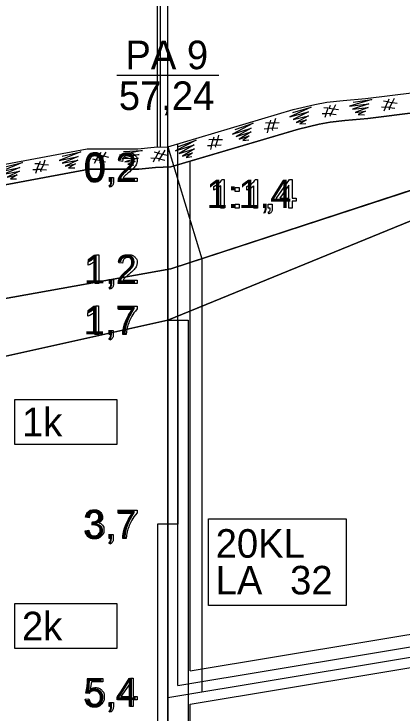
# Model space of a CAD drawing. Extents: x 533733 to 539665, y 6559126 to 6560746.
# Drawn here: x 537084.7 to 537160.8, y 6560195.6 to 6560332.7 of the extents above; entities that cross this region are included whole.
import ezdxf

# ---------------------------------------------------------------- set-up
doc = ezdxf.new("R2010")
doc.units = 0
for name, color, linetype in [('ABIJOONIS', 7, 'Continuous'), ('Default', 7, 'Continuous'), ('GEOLPUNKT', 7, 'Continuous'), ('HORISONTAAL', 7, 'Continuous'), ('KITSENDUSED', 7, 'Continuous'), ('LAMAM', 7, 'Continuous'), ('Laod', 7, 'Continuous'), ('PIIRIMLEITUD', 7, 'Continuous')]:
    doc.layers.add(name, color=color, linetype=linetype)

msp = doc.modelspace()

# ---------------------------------------------------------------- linework, layer by layer
for p, q in [((537104.82, 6560320.67), (537124.82, 6560320.67)), ((537114.82, 6560306.67), (537114.82, 6560006.67))]:
    msp.add_line(p, q)
at = {"layer": 'ABIJOONIS'}
for p, q in [((537114.82, 6560272.67), (537235.3, 6560321.87)), ((537211.7, 6560314.22), (537115.45, 6560282.71)), ((537115.45, 6560282.71), (537211.7, 6560314.22)), ((537115.45, 6560282.71), (537081.83, 6560276.69)), ((537115.45, 6560282.71), (537081.83, 6560276.69)), ((537081.83, 6560276.69), (537115.45, 6560282.71)), ((537081.83, 6560265.36), (537114.82, 6560272.67))]:
    msp.add_line(p, q, dxfattribs=at)
for points in [[(537235.2, 6560337.17), (537222.47, 6560331.73), (537215.05, 6560328.67), (537208.81, 6560326.33), (537199.74, 6560322.5), (537195.38, 6560321.33), (537179.14, 6560317.58), (537177.76, 6560317.2), (537163.94, 6560313.41), (537154.05, 6560312.19), (537149.59, 6560311.79), (537146.65, 6560311.47), (537144.51, 6560311.06), (537140.47, 6560310.1), (537115.45, 6560302.71), (537112.39, 6560302.62), (537109.15, 6560302.29), (537099.39, 6560302.29), (537081.83, 6560298.99)], [(537235.3, 6560321.87), (537235.3, 6560321.87), (537114.82, 6560272.67), (537081.83, 6560265.36)], [(537235.3, 6560321.87), (537211.7, 6560314.22), (537115.45, 6560282.71)], [(537151.18, 6560315.39), (537154.86, 6560315.91), (537150.47, 6560314.61), (537154.27, 6560315.05), (537151.04, 6560314), (537154.15, 6560314.33), (537151.58, 6560313.36), (537153.62, 6560313.62), (537152.2, 6560312.98), (537153.39, 6560312.91)], [(537158.22, 6560315.97), (537158, 6560315.47), (537158.85, 6560315.36), (537159.83, 6560315.22)], [(537159.22, 6560316.15), (537158.85, 6560315.36), (537158.35, 6560314.34), (537159.39, 6560314.24)], [(537139.36, 6560313.38), (537142.93, 6560314.42), (537138.77, 6560312.51), (537142.46, 6560313.48), (537139.42, 6560311.99), (537142.45, 6560312.75), (537140.04, 6560311.43), (537142.03, 6560311.97), (537140.72, 6560311.14), (537141.9, 6560311.24)], [(537146.73, 6560312.69), (537146.68, 6560312.99), (537146.73, 6560313.13), (537145.9, 6560313.16), (537146.3, 6560314.24), (537145.47, 6560314.29)], [(537146.7, 6560314.74), (537146.47, 6560314.25), (537147.31, 6560314.12), (537148.29, 6560313.97)], [(537147.7, 6560314.91), (537147.31, 6560314.12), (537146.8, 6560313.11), (537147.84, 6560312.99)], [(537156.74, 6560314.5), (537157.52, 6560314.43), (537157.19, 6560313.66)], [(537158.33, 6560313.9), (537158.29, 6560314.2), (537158.35, 6560314.34), (537157.52, 6560314.43), (537158, 6560315.47), (537157.17, 6560315.58)], [(537145.11, 6560313.18), (537145.9, 6560313.16), (537145.61, 6560312.37)], [(537134.99, 6560311.87), (537134.85, 6560311.34), (537135.7, 6560311.36), (537136.69, 6560311.39)], [(537135.94, 6560312.21), (537135.7, 6560311.36), (537135.38, 6560310.28), (537136.42, 6560310.35)], [(537128.07, 6560310.03), (537131.58, 6560311.27), (537127.53, 6560309.13), (537131.16, 6560310.31), (537128.21, 6560308.64), (537131.19, 6560309.58), (537128.86, 6560308.12), (537130.81, 6560308.77), (537129.55, 6560307.87), (537130.72, 6560308.03)], [(537133.76, 6560310.17), (537134.55, 6560310.23), (537134.34, 6560309.42)], [(537135.43, 6560309.84), (537135.34, 6560310.13), (537135.38, 6560310.28), (537134.55, 6560310.23), (537134.85, 6560311.34), (537134.01, 6560311.31)], [(537124.79, 6560308.91), (537124.55, 6560308.07), (537124.23, 6560306.99), (537125.27, 6560307.06)], [(537116.92, 6560306.74), (537120.42, 6560307.98), (537116.37, 6560305.83), (537120.01, 6560307.01), (537117.06, 6560305.35), (537120.04, 6560306.28), (537117.71, 6560304.83), (537119.66, 6560305.48), (537118.4, 6560304.57), (537119.57, 6560304.74)], [(537124.28, 6560306.55), (537124.19, 6560306.84), (537124.23, 6560306.99), (537123.4, 6560306.93), (537123.7, 6560308.05), (537122.86, 6560308.02)], [(537123.83, 6560308.57), (537123.7, 6560308.05), (537124.55, 6560308.07), (537125.54, 6560308.1)], [(537122.61, 6560306.88), (537123.4, 6560306.93), (537123.19, 6560306.12)], [(537094.12, 6560304.81), (537097.74, 6560305.69), (537093.49, 6560303.97), (537097.23, 6560304.77), (537094.12, 6560303.41), (537097.18, 6560304.04), (537094.72, 6560302.83), (537096.72, 6560303.28), (537095.37, 6560302.51), (537096.56, 6560302.55)], [(537101.54, 6560303.47), (537101.54, 6560303.78), (537101.61, 6560303.91), (537100.8, 6560304.09), (537101.41, 6560305.07), (537100.6, 6560305.28)], [(537101.69, 6560305.54), (537101.41, 6560305.07), (537102.23, 6560304.85), (537103.19, 6560304.6)], [(537102.7, 6560305.6), (537102.23, 6560304.85), (537101.61, 6560303.91), (537102.63, 6560303.68)], [(537106.16, 6560305.74), (537109.87, 6560305.93), (537105.38, 6560305.03), (537109.21, 6560305.13), (537105.9, 6560304.37), (537109.03, 6560304.42), (537106.38, 6560303.68), (537108.43, 6560303.76), (537106.97, 6560303.24), (537108.14, 6560303.07)], [(537113.14, 6560303.82), (537113.13, 6560304.13), (537113.2, 6560304.26), (537112.39, 6560304.42), (537112.96, 6560305.42), (537112.14, 6560305.6)], [(537113.23, 6560305.89), (537112.96, 6560305.42), (537113.79, 6560305.22), (537114.75, 6560305)], [(537114.23, 6560305.98), (537113.79, 6560305.22), (537113.2, 6560304.26), (537114.22, 6560304.06)], [(537082.69, 6560302.66), (537086.31, 6560303.54), (537082.06, 6560301.82), (537085.8, 6560302.62), (537082.69, 6560301.26), (537085.76, 6560301.89), (537083.29, 6560300.68), (537085.29, 6560301.13), (537083.95, 6560300.36), (537085.13, 6560300.4)], [(537089.99, 6560301.73), (537089.94, 6560302.03), (537089.99, 6560302.17), (537089.16, 6560302.2), (537089.57, 6560303.28), (537088.74, 6560303.33)], [(537089.76, 6560303.79), (537089.57, 6560303.28), (537090.42, 6560303.21), (537091.41, 6560303.14)], [(537090.74, 6560304.03), (537090.42, 6560303.21), (537089.99, 6560302.17), (537091.03, 6560302.13)], [(537100.03, 6560304.26), (537100.8, 6560304.09), (537100.37, 6560303.37)], [(537111.53, 6560304.51), (537112.31, 6560304.42), (537111.96, 6560303.66)], [(537088.37, 6560302.23), (537089.16, 6560302.2), (537088.87, 6560301.41)]]:
    msp.add_lwpolyline(points, dxfattribs=at)
at = {"layer": 'Default'}
for points in [[(537114.82, 6560272.67), (537235.3, 6560321.87), (537242.05, 6560326.27), (537267.99, 6560346.27), (537409.98, 6560463.67), (537409.98, 6560463.67), (537409.98, 6560463.67), (537680.4, 6560479.07), (537680.4, 6560479.07), (537927.28, 6560437.47), (537927.28, 6560437.47), (538157.31, 6560447.07), (538157.31, 6560447.07), (538426.58, 6560436.27), (538426.58, 6560436.27), (538556.7, 6560436.87), (538556.7, 6560436.87), (538783.9, 6560390.27), (538783.9, 6560390.27)], [(537081.83, 6560298.99), (537099.39, 6560302.29), (537109.15, 6560302.29), (537112.39, 6560302.62), (537115.45, 6560302.71), (537140.47, 6560310.1), (537144.51, 6560311.06), (537146.65, 6560311.47), (537149.59, 6560311.79), (537154.05, 6560312.19), (537163.94, 6560313.41), (537177.76, 6560317.2), (537179.14, 6560317.58), (537195.38, 6560321.33), (537199.74, 6560322.5), (537208.81, 6560326.33), (537215.05, 6560328.67), (537222.47, 6560331.73), (537235.2, 6560337.17)], [(537081.83, 6560303.04), (537099.02, 6560306.27), (537102.46, 6560306.27), (537106.29, 6560306.27), (537108.36, 6560306.27), (537108.95, 6560306.27), (537112.13, 6560306.59), (537114.82, 6560306.67), (537139.45, 6560313.95), (537143.67, 6560314.94), (537146.05, 6560315.41), (537149.2, 6560315.75), (537153.63, 6560316.14), (537163.17, 6560317.32), (537176.7, 6560321.03), (537178.16, 6560321.44), (537194.41, 6560325.18), (537198.45, 6560326.27), (537207.34, 6560330.03), (537213.59, 6560332.37), (537220.93, 6560335.4)], [(537081.83, 6560276.69), (537115.45, 6560282.71), (537211.7, 6560314.22)], [(537081.83, 6560265.36), (537114.82, 6560272.67)]]:
    msp.add_lwpolyline(points, dxfattribs=at)
at = {"layer": 'GEOLPUNKT'}
for p, q in [((537112.81, 6560306.67), (537112.81, 6560366.67)), ((537116.81, 6560201.03), (537116.81, 6560307.26))]:
    msp.add_line(p, q, dxfattribs=at)
msp.add_lwpolyline([(537116.81, 6560201.03), (537409.75, 6560249.66), (537680.21, 6560267.06), (537927.18, 6560299.47), (538157.47, 6560293.07), (538426.89, 6560256.25), (538557.08, 6560232.84), (538708.68, 6560211.09)], dxfattribs=at)
at = {"layer": 'HORISONTAAL'}
msp.add_line((537113.42, 6560306.58), (537113.42, 6560366.58), dxfattribs=at)
at = {"layer": 'KITSENDUSED'}
for points in [[(537105.95, 6560303.8), (537105.25, 6560303.87)], [(537103.41, 6560299.87), (537103.41, 6560300.65), (537104.19, 6560300.65), (537104.19, 6560299.87)], [(537103.79, 6560299.87), (537103.41, 6560299.87)], [(537108.82, 6560300.53), (537108.82, 6560299.87), (537105.12, 6560299.87)], [(537106.07, 6560300.53), (537108.82, 6560300.53)], [(537103.55, 6560298.76), (537103.36, 6560299.05)], [(537100.83, 6560285.49), (537101.27, 6560285.49), (537101.27, 6560279.87)], [(537099.21, 6560283.42), (537099.21, 6560284.09)], [(537101.27, 6560279.87), (537100.58, 6560279.87), (537100.58, 6560284.25)], [(537105.95, 6560283.8), (537105.25, 6560283.87)], [(537103.41, 6560279.87), (537103.41, 6560280.65), (537104.19, 6560280.65), (537104.19, 6560279.87)], [(537108.82, 6560280.53), (537108.82, 6560279.87), (537105.12, 6560279.87)], [(537106.07, 6560280.53), (537108.82, 6560280.53)], [(537103.55, 6560278.76), (537103.36, 6560279.05)], [(537103.79, 6560279.87), (537103.41, 6560279.87)], [(537100.77, 6560275.49), (537101.21, 6560275.49), (537101.21, 6560269.87)], [(537105.19, 6560274.74), (537105.19, 6560275.4), (537108.82, 6560275.4), (537108.82, 6560274.86)], [(537107.93, 6560274.74), (537105.19, 6560274.74)], [(537099.15, 6560273.42), (537099.15, 6560274.09)], [(537101.21, 6560269.87), (537100.52, 6560269.87), (537100.52, 6560274.25)], [(537103.35, 6560269.87), (537103.35, 6560270.65), (537104.13, 6560270.65), (537104.13, 6560269.87)], [(537103.49, 6560268.76), (537103.3, 6560269.05)], [(537103.73, 6560269.87), (537103.35, 6560269.87)], [(537106.68, 6560269.87), (537105.98, 6560269.87)], [(537105.19, 6560234.74), (537105.19, 6560235.4), (537108.82, 6560235.4), (537108.82, 6560234.86)], [(537099.39, 6560233.92), (537098.7, 6560234.04)], [(537107.93, 6560234.74), (537105.19, 6560234.74)], [(537099.99, 6560232.53), (537100.06, 6560233.13)], [(537098.63, 6560231.36), (537099.32, 6560231.45)], [(537103.35, 6560229.87), (537103.35, 6560230.65), (537104.13, 6560230.65), (537104.13, 6560229.87)], [(537103.73, 6560229.87), (537103.35, 6560229.87)], [(537106.68, 6560229.87), (537105.98, 6560229.87)], [(537103.49, 6560228.76), (537103.3, 6560229.05)], [(537099.42, 6560199.44), (537098.77, 6560199.52), (537099.32, 6560202.4), (537102.1, 6560202.4), (537102.1, 6560201.74), (537099.87, 6560201.74), (537099.57, 6560200.24)], [(537107.38, 6560196.87), (537107.38, 6560198.21), (537104.95, 6560198.21), (537104.95, 6560198.84), (537107.5, 6560202.47), (537108.06, 6560202.47), (537108.06, 6560198.84), (537108.82, 6560198.84), (537108.82, 6560198.21), (537108.06, 6560198.21), (537108.06, 6560196.87), (537107.38, 6560196.87)], [(537107.38, 6560198.84), (537107.38, 6560201.37), (537105.62, 6560198.84), (537107.38, 6560198.84)], [(537098.65, 6560198.34), (537099.37, 6560198.4)], [(537103.37, 6560196.87), (537103.37, 6560197.65), (537104.15, 6560197.65), (537104.15, 6560196.87)], [(537103.76, 6560196.87), (537103.37, 6560196.87)], [(537103.52, 6560195.76), (537103.32, 6560196.05)]]:
    msp.add_lwpolyline(points, dxfattribs=at)
for points in [[(537114.82, 6560272.67), (537118.82, 6560272.67), (537118.82, 6560170.67), (537114.82, 6560170.67)], [(537114.82, 6560272.67), (537116.82, 6560272.67), (537116.82, 6560232.67), (537114.82, 6560232.67)], [(537084.82, 6560257.07), (537104.82, 6560257.07), (537104.82, 6560248.27), (537084.82, 6560248.27)], [(537122.82, 6560233.67), (537149.82, 6560233.67), (537149.82, 6560216.67), (537122.82, 6560216.67)], [(537114.82, 6560232.67), (537112.82, 6560232.67), (537112.82, 6560192.67), (537114.82, 6560192.67)], [(537084.82, 6560217.07), (537104.82, 6560217.07), (537104.82, 6560208.27), (537084.82, 6560208.27)]]:
    msp.add_lwpolyline(points, close=True, dxfattribs=at)
for points in [[(537098.69, 6560302.63), (537098.69, 6560303.62), (537098.89, 6560304.23), (537099.09, 6560304.84), (537099.5, 6560305.16), (537099.9, 6560305.49), (537100.51, 6560305.49), (537100.96, 6560305.49), (537101.3, 6560305.31), (537101.64, 6560305.13), (537101.86, 6560304.79), (537102.08, 6560304.45), (537102.21, 6560303.95), (537102.33, 6560303.46), (537102.33, 6560302.63), (537102.33, 6560301.65), (537102.13, 6560301.04), (537101.93, 6560300.43), (537101.53, 6560300.11), (537101.12, 6560299.78), (537100.51, 6560299.78), (537099.7, 6560299.78), (537099.24, 6560300.35), (537098.69, 6560301.06), (537098.69, 6560302.63)], [(537099.39, 6560302.63), (537099.39, 6560301.25), (537099.72, 6560300.8), (537100.04, 6560300.34), (537100.51, 6560300.34), (537100.98, 6560300.34), (537101.3, 6560300.8), (537101.63, 6560301.25), (537101.63, 6560302.63), (537101.63, 6560304.01), (537101.3, 6560304.47), (537100.98, 6560304.92), (537100.5, 6560304.92), (537100.03, 6560304.92), (537099.75, 6560304.52), (537099.39, 6560304.01), (537099.39, 6560302.63)], [(537105.12, 6560299.87), (537105.11, 6560300.12), (537105.2, 6560300.35), (537105.34, 6560300.73), (537105.65, 6560301.09), (537105.96, 6560301.46), (537106.55, 6560301.94), (537107.46, 6560302.69), (537107.78, 6560303.13), (537108.1, 6560303.56), (537108.1, 6560303.95), (537108.1, 6560304.36), (537107.81, 6560304.64), (537107.52, 6560304.92), (537107.05, 6560304.92), (537106.55, 6560304.92), (537106.26, 6560304.63), (537105.96, 6560304.33), (537105.95, 6560303.8)], [(537105.25, 6560303.87), (537105.32, 6560304.66), (537105.79, 6560305.08), (537106.27, 6560305.49), (537107.06, 6560305.49), (537107.87, 6560305.49), (537108.34, 6560305.04), (537108.81, 6560304.6), (537108.81, 6560303.94), (537108.81, 6560303.6), (537108.67, 6560303.28), (537108.54, 6560302.95), (537108.22, 6560302.59), (537107.9, 6560302.24), (537107.16, 6560301.61), (537106.54, 6560301.09), (537106.36, 6560300.9), (537106.19, 6560300.72), (537106.07, 6560300.53)], [(537103.36, 6560299.05), (537103.58, 6560299.15), (537103.68, 6560299.34), (537103.78, 6560299.52), (537103.79, 6560299.87)], [(537104.19, 6560299.87), (537104.19, 6560299.44), (537104.03, 6560299.17), (537103.88, 6560298.91), (537103.55, 6560298.76)], [(537099.21, 6560284.09), (537099.79, 6560284.36), (537100.22, 6560284.74), (537100.65, 6560285.13), (537100.83, 6560285.49)], [(537105.25, 6560283.87), (537105.32, 6560284.66), (537105.79, 6560285.08), (537106.27, 6560285.49), (537107.06, 6560285.49), (537107.87, 6560285.49), (537108.34, 6560285.04), (537108.81, 6560284.6), (537108.81, 6560283.94), (537108.81, 6560283.6), (537108.67, 6560283.28), (537108.54, 6560282.95), (537108.22, 6560282.59), (537107.9, 6560282.24), (537107.16, 6560281.61), (537106.54, 6560281.09), (537106.36, 6560280.9), (537106.19, 6560280.72), (537106.07, 6560280.53)], [(537100.58, 6560284.25), (537100.34, 6560284.01), (537099.93, 6560283.78), (537099.53, 6560283.54), (537099.21, 6560283.42)], [(537105.12, 6560279.87), (537105.11, 6560280.12), (537105.2, 6560280.35), (537105.34, 6560280.73), (537105.65, 6560281.09), (537105.96, 6560281.46), (537106.55, 6560281.94), (537107.46, 6560282.69), (537107.78, 6560283.13), (537108.1, 6560283.56), (537108.1, 6560283.95), (537108.1, 6560284.36), (537107.81, 6560284.64), (537107.52, 6560284.92), (537107.05, 6560284.92), (537106.55, 6560284.92), (537106.26, 6560284.63), (537105.96, 6560284.33), (537105.95, 6560283.8)], [(537103.36, 6560279.05), (537103.58, 6560279.15), (537103.68, 6560279.34), (537103.78, 6560279.52), (537103.79, 6560279.87)], [(537104.19, 6560279.87), (537104.19, 6560279.44), (537104.03, 6560279.17), (537103.88, 6560278.91), (537103.55, 6560278.76)], [(537099.15, 6560274.09), (537099.73, 6560274.36), (537100.16, 6560274.74), (537100.59, 6560275.13), (537100.77, 6560275.49)], [(537105.98, 6560269.87), (537105.99, 6560270.53), (537106.24, 6560271.47), (537106.48, 6560272.4), (537106.95, 6560273.27), (537107.41, 6560274.14), (537107.93, 6560274.74)], [(537108.82, 6560274.86), (537108.28, 6560274.29), (537107.76, 6560273.35), (537107.23, 6560272.41), (537106.95, 6560271.41), (537106.74, 6560270.71), (537106.68, 6560269.87)], [(537100.52, 6560274.25), (537100.28, 6560274.01), (537099.87, 6560273.78), (537099.47, 6560273.54), (537099.15, 6560273.42)], [(537103.3, 6560269.05), (537103.52, 6560269.15), (537103.62, 6560269.34), (537103.72, 6560269.52), (537103.73, 6560269.87)], [(537104.13, 6560269.87), (537104.13, 6560269.44), (537103.98, 6560269.17), (537103.82, 6560268.91), (537103.49, 6560268.76)], [(537098.7, 6560234.04), (537098.82, 6560234.73), (537099.27, 6560235.11), (537099.72, 6560235.49), (537100.38, 6560235.49), (537100.84, 6560235.49), (537101.23, 6560235.3), (537101.61, 6560235.1), (537101.82, 6560234.76), (537102.02, 6560234.42), (537102.02, 6560234.04), (537102.02, 6560233.68), (537101.83, 6560233.38), (537101.63, 6560233.08), (537101.25, 6560232.91), (537101.75, 6560232.79), (537102.02, 6560232.43), (537102.3, 6560232.07), (537102.3, 6560231.53), (537102.3, 6560230.8), (537101.76, 6560230.29), (537101.23, 6560229.78), (537100.41, 6560229.78), (537099.67, 6560229.78), (537099.19, 6560230.22), (537098.7, 6560230.66), (537098.63, 6560231.36)], [(537100.06, 6560233.13), (537100.13, 6560233.12), (537100.17, 6560233.12), (537100.61, 6560233.12), (537100.96, 6560233.35), (537101.31, 6560233.58), (537101.31, 6560234.05), (537101.31, 6560234.43), (537101.06, 6560234.68), (537100.8, 6560234.93), (537100.4, 6560234.93), (537100, 6560234.93), (537099.73, 6560234.68), (537099.46, 6560234.42), (537099.39, 6560233.92)], [(537108.82, 6560234.86), (537108.28, 6560234.29), (537107.76, 6560233.35), (537107.23, 6560232.41), (537106.95, 6560231.41), (537106.74, 6560230.71), (537106.68, 6560229.87)], [(537105.98, 6560229.87), (537105.99, 6560230.53), (537106.24, 6560231.47), (537106.48, 6560232.4), (537106.95, 6560233.27), (537107.41, 6560234.14), (537107.93, 6560234.74)], [(537099.32, 6560231.45), (537099.44, 6560230.86), (537099.72, 6560230.6), (537100, 6560230.34), (537100.41, 6560230.34), (537100.9, 6560230.34), (537101.23, 6560230.68), (537101.57, 6560231.02), (537101.57, 6560231.51), (537101.57, 6560231.99), (537101.26, 6560232.29), (537100.95, 6560232.6), (537100.47, 6560232.6), (537100.28, 6560232.6), (537099.99, 6560232.53)], [(537103.3, 6560229.05), (537103.52, 6560229.15), (537103.62, 6560229.34), (537103.72, 6560229.52), (537103.73, 6560229.87)], [(537104.13, 6560229.87), (537104.13, 6560229.44), (537103.98, 6560229.17), (537103.82, 6560228.91), (537103.49, 6560228.76)], [(537099.57, 6560200.24), (537100.07, 6560200.59), (537100.62, 6560200.59), (537101.36, 6560200.59), (537101.86, 6560200.08), (537102.36, 6560199.57), (537102.36, 6560198.77), (537102.36, 6560198.01), (537101.92, 6560197.46), (537101.38, 6560196.78), (537100.45, 6560196.78), (537099.69, 6560196.78), (537099.2, 6560197.2), (537098.72, 6560197.63), (537098.65, 6560198.34)], [(537099.37, 6560198.4), (537099.45, 6560197.87), (537099.74, 6560197.61), (537100.04, 6560197.34), (537100.45, 6560197.34), (537100.95, 6560197.34), (537101.29, 6560197.71), (537101.63, 6560198.09), (537101.63, 6560198.71), (537101.63, 6560199.3), (537101.31, 6560199.64), (537100.98, 6560199.98), (537100.44, 6560199.98), (537100.1, 6560199.98), (537099.84, 6560199.83), (537099.57, 6560199.68), (537099.42, 6560199.44)], [(537103.32, 6560196.05), (537103.54, 6560196.15), (537103.65, 6560196.34), (537103.75, 6560196.52), (537103.76, 6560196.87)], [(537104.15, 6560196.87), (537104.15, 6560196.44), (537104, 6560196.17), (537103.85, 6560195.91), (537103.52, 6560195.76)]]:
    msp.add_open_spline(points, degree=3, dxfattribs=at)
at = {"layer": 'LAMAM'}
for p, q in [((537114.82, 6560306.67), (537121.51, 6560284.7)), ((537121.51, 6560284.7), (537121.51, 6560199.78))]:
    msp.add_line(p, q, dxfattribs=at)
for points in [[(537125.45, 6560300.24), (537125.89, 6560300.24), (537125.89, 6560294.62)], [(537131.97, 6560300.24), (537132.41, 6560300.24), (537132.41, 6560294.62)], [(537138.55, 6560294.62), (537138.55, 6560295.96), (537136.12, 6560295.96), (537136.12, 6560296.59), (537138.68, 6560300.22), (537139.24, 6560300.22), (537139.24, 6560296.59), (537139.99, 6560296.59), (537139.99, 6560295.96), (537139.24, 6560295.96), (537139.24, 6560294.62), (537138.55, 6560294.62)], [(537123.83, 6560298.17), (537123.83, 6560298.84)], [(537125.89, 6560294.62), (537125.21, 6560294.62), (537125.21, 6560299)], [(537128.04, 6560297.9), (537128.04, 6560298.68), (537128.82, 6560298.68), (537128.82, 6560297.9), (537128.04, 6560297.9)], [(537130.35, 6560298.17), (537130.35, 6560298.84)], [(537132.41, 6560294.62), (537131.73, 6560294.62), (537131.73, 6560299)], [(537138.55, 6560296.59), (537138.55, 6560299.12), (537136.8, 6560296.59), (537138.55, 6560296.59)], [(537128.04, 6560294.62), (537128.04, 6560295.4), (537128.82, 6560295.4), (537128.82, 6560294.62), (537128.04, 6560294.62)], [(537134.55, 6560294.62), (537134.55, 6560295.4), (537135.33, 6560295.4), (537135.33, 6560294.62)], [(537134.69, 6560293.51), (537134.5, 6560293.81)], [(537134.94, 6560294.62), (537134.55, 6560294.62)]]:
    msp.add_lwpolyline(points, dxfattribs=at)
for points in [[(537123.83, 6560298.84), (537124.41, 6560299.11), (537124.84, 6560299.5), (537125.27, 6560299.88), (537125.45, 6560300.24)], [(537130.35, 6560298.84), (537130.93, 6560299.11), (537131.36, 6560299.5), (537131.79, 6560299.88), (537131.97, 6560300.24)], [(537125.21, 6560299), (537124.96, 6560298.77), (537124.55, 6560298.53), (537124.15, 6560298.29), (537123.83, 6560298.17)], [(537131.73, 6560299), (537131.48, 6560298.77), (537131.08, 6560298.53), (537130.67, 6560298.29), (537130.35, 6560298.17)], [(537134.5, 6560293.81), (537134.72, 6560293.9), (537134.82, 6560294.09), (537134.93, 6560294.27), (537134.94, 6560294.62)], [(537135.33, 6560294.62), (537135.33, 6560294.19), (537135.18, 6560293.92), (537135.02, 6560293.66), (537134.69, 6560293.51)]]:
    msp.add_open_spline(points, degree=3, dxfattribs=at)
at = {"layer": 'Laod'}
for p, q in [((537114.81, 6560306.67), (537114.81, 6560366.67)), ((537114.81, 6560198.67), (537114.81, 6560306.67))]:
    msp.add_line(p, q, dxfattribs=at)
msp.add_lwpolyline([(537114.81, 6560198.67), (537409.98, 6560247.67), (537680.4, 6560265.07), (537927.28, 6560297.47), (538157.31, 6560291.07), (538426.58, 6560254.27), (538556.76, 6560230.87), (538710.68, 6560208.78)], dxfattribs=at)
at = {"layer": 'PIIRIMLEITUD'}
for p, q in [((537119.21, 6560203.86), (537119.21, 6560303.82)), ((537119.21, 6560007.94), (537119.21, 6560197.37))]:
    msp.add_line(p, q, dxfattribs=at)
for points in [[(537119.21, 6560274.46), (537235.3, 6560321.87), (537242.05, 6560326.27), (537267.99, 6560346.27), (537291.08, 6560365.36), (537409.98, 6560463.67), (537409.98, 6560463.67), (537680.4, 6560479.07), (537680.4, 6560479.07), (537927.28, 6560437.47), (537927.28, 6560437.47), (538157.31, 6560447.07), (538157.31, 6560447.07), (538426.58, 6560436.27), (538426.58, 6560436.27), (538556.7, 6560436.87), (538556.7, 6560436.87), (538783.9, 6560390.27), (538783.9, 6560390.27)], [(537119.21, 6560303.82), (537140.47, 6560310.1), (537144.51, 6560311.06), (537146.65, 6560311.47), (537149.59, 6560311.79), (537154.05, 6560312.19), (537163.94, 6560313.41), (537177.76, 6560317.2), (537179.14, 6560317.58), (537195.38, 6560321.33), (537199.74, 6560322.5), (537208.81, 6560326.33), (537215.05, 6560328.67), (537222.47, 6560331.73), (537235.2, 6560337.17), (537245.75, 6560342.03), (537247.5, 6560342.94), (537266.05, 6560358.34), (537271.45, 6560363.31), (537293.69, 6560382.67), (537294.46, 6560383.36), (537306.91, 6560395.32), (537316.32, 6560403.48), (537325.29, 6560414.21)], [(537119.21, 6560203.86), (537409.48, 6560252.05), (537679.98, 6560269.45), (537927.05, 6560301.88), (538157.67, 6560295.46), (538427.26, 6560258.62), (538557.47, 6560235.21), (538706.28, 6560213.86)], [(537119.21, 6560197.37), (537410.21, 6560245.68), (537680.6, 6560263.08), (537927.38, 6560295.47), (538157.15, 6560289.07), (538426.26, 6560252.29), (538556.44, 6560228.9), (538710.39, 6560206.8)]]:
    msp.add_lwpolyline(points, dxfattribs=at)

# ---------------------------------------------------------------- texts
for s, p in [('PA 9', (537106.51, 6560321.87)), ('57,24', (537105.22, 6560313.87))]:
    msp.add_text(s, height=5.6).set_placement(p)
at = {"layer": 'KITSENDUSED'}
for s, p in [('0,2', (537098.36, 6560299.87)), ('1,2', (537098.36, 6560279.87)), ('1,7', (537098.3, 6560269.87)), ('1k', (537086.22, 6560249.87)), ('3,7', (537098.3, 6560229.87)), ('20KL', (537124.22, 6560226.07)), ('LA', (537124.22, 6560218.87)), ('32', (537138.82, 6560218.87)), ('2k', (537086.22, 6560209.87)), ('5,4', (537098.33, 6560196.87))]:
    msp.add_text(s, height=5.6, dxfattribs=at).set_placement(p)
at = {"layer": 'LAMAM'}
msp.add_text('1:1,4', height=5.6, dxfattribs=at).set_placement((537122.41, 6560294.62))

doc.saveas('drawing.dxf')
